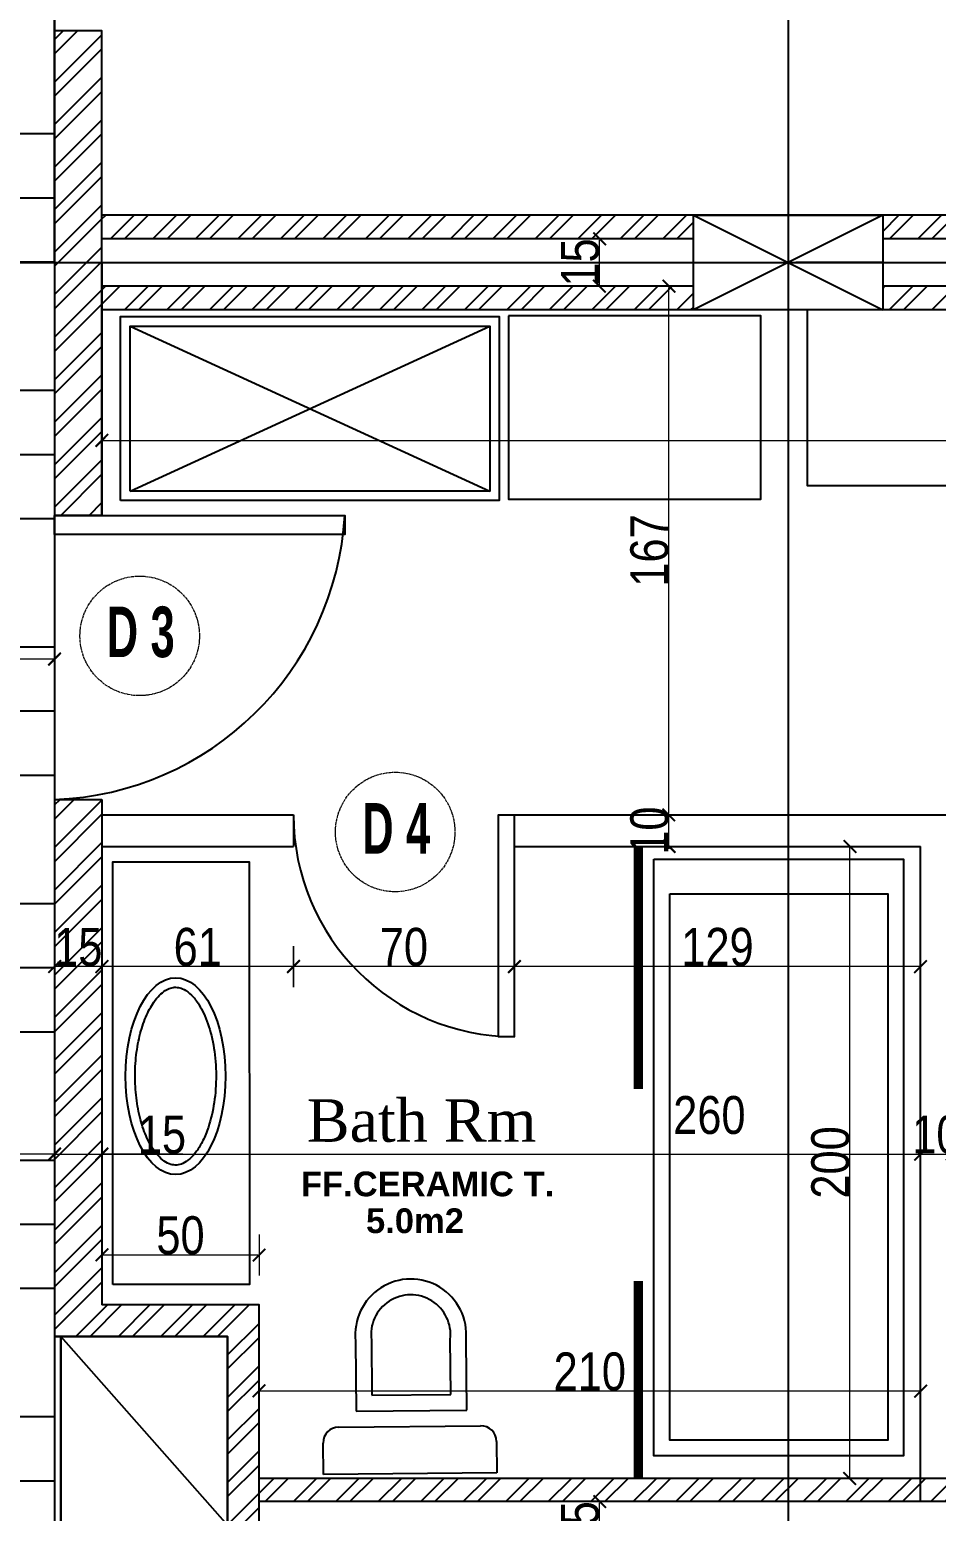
# Model space of a CAD drawing. Extents: x 250879 to 348495, y -51522 to -9360.
# Drawn here: x 284588.7 to 284876.1, y -17525.4 to -17056.1 of the extents above; entities that cross this region are included whole.
import ezdxf

# ---------------------------------------------------------------- set-up
doc = ezdxf.new("R2010")
doc.units = 0
doc.linetypes.add('CENTER2', pattern=[1.125, 0.75, -0.125, 0.125, -0.125])
doc.layers.get('DEFPOINTS').update_dxf_attribs({"color": 9, "linetype": 'CONTINUOUS'})
for name, color, linetype in [('AXIS', 1, 'CONTINUOUS'), ('COLUMN', 5, 'CONTINUOUS'), ('FURNITURE', 4, 'CONTINUOUS'), ('HATCH', 8, 'CONTINUOUS'), ('TEXT', 3, 'CONTINUOUS'), ('WALL', 7, 'CONTINUOUS')]:
    doc.layers.add(name, color=color, linetype=linetype)
doc.layers.add('AXIS CIRCLE', color=10, linetype='CENTER2', lineweight=20)
doc.layers.add('dimention', color=151, linetype='CONTINUOUS', lineweight=13)
doc.styles.add('DIMTEXT', font='ERASMD.TTF', dxfattribs={"width": 0.75})
doc.styles.add('style2', font='romantic.ttf', dxfattribs={"height": 50})
doc.styles.add('STYLE4', font='arialbd.ttf', dxfattribs={"height": 0.2})
doc.styles.add('yon', font='ARIALN.TTF')
doc.dimstyles.new('CM', dxfattribs={"dimscale": 0, "dimtxt": 12, "dimasz": 0.4, "dimexe": 50, "dimexo": 1000, "dimgap": 0.03, "dimtad": 1, "dimdec": 0, "dimzin": 0, "dimdsep": 46, "dimtxsty": 'yon', "dimblk": 'Ar thick3', "dimcen": 3, "dimdle": 8, "dimse1": 1, "dimse2": 1, "dimclrd": 8, "dimclre": 8, "dimclrt": 30, "dimadec": 0, "dimazin": 0, "dimtfac": 1, "dimtdec": 0, "dimtix": 1, "dimtmove": 1, "dimatfit": 3, "dimfxl": 50, "dimtolj": 1, "dimtzin": 0, "dimlwd": 9, "dimarcsym": 0})

# ---------------------------------------------------------------- blocks, each defined once
blk = doc.blocks.new('WC')
at = {"layer": 'FURNITURE'}
for p, q in [((0, 0), (0.55, 0)), ((0, -0.1), (0, 0)), ((0.55, 0), (0.55, -0.1)), ((0.5, -0.15), (0.05, -0.15)), ((0.0937, -0.2), (0.0937, -0.4221)), ((0.4437, -0.2), (0.0937, -0.2)), ((0.4437, -0.4221), (0.4437, -0.2)), ((0.1437, -0.25), (0.1437, -0.425)), ((0.3937, -0.25), (0.1437, -0.25)), ((0.3937, -0.425), (0.3937, -0.25))]:
    blk.add_line(p, q, dxfattribs=at)
for centre, radius, start, end in [((0.05, -0.1), 0.05, 180, 270), ((0.5, -0.1), 0.05, 270, 0), ((0.2687, -0.4409), 0.176, 173.8732, 6.1268), ((0.2687, -0.4409), 0.126, 172.7575, 7.2425)]:
    blk.add_arc(centre, radius, start, end, dxfattribs=at)
blk = doc.blocks.new('Ar thick3')
at = {"layer": 'dimention'}
blk.add_line((0, 16.2), (0, -16.2), dxfattribs=at)
at = {"layer": 'dimention', "const_width": 1.5}
blk.add_lwpolyline([(-5, -5.1), (5, 4.9)], dxfattribs=at)
blk = doc.blocks.new('*D995')
at = {"layer": 'DEFPOINTS', "color": 0, "linetype": 'Continuous', "transparency": 16777216}
for p in [(284596.6, -17396.63), (284611.6, -17394.66), (284611.6, -17412.25)]:
    blk.add_point(p, dxfattribs=at)
at = {"layer": 'WALL', "color": 8, "linetype": 'Continuous', "lineweight": 9, "transparency": 16777216}
for p, q in [((284597, -17412.25), (284611.2, -17412.25)), ((284637.28, -17412.25), (284611.6, -17412.25))]:
    blk.add_line(p, q, dxfattribs=at)
at = {"layer": 'WALL', "color": 8, "linetype": 'Continuous', "lineweight": 9, "transparency": 16777216, "xscale": 0.4, "yscale": 0.4, "zscale": 0.4, "rotation": 180}
blk.add_blockref('Ar thick3', (284596.6, -17412.25), dxfattribs=at)
at = {"layer": 'WALL', "color": 8, "linetype": 'Continuous', "lineweight": 9, "transparency": 16777216, "xscale": 0.4, "yscale": 0.4, "zscale": 0.4}
blk.add_blockref('Ar thick3', (284611.6, -17412.25), dxfattribs=at)
at = {"layer": 'WALL', "color": 30, "linetype": 'Continuous', "transparency": 16777216, "insert": (284630.63, -17406.1), "char_height": 12, "attachment_point": 5, "style": 'yon'}
blk.add_mtext('\\A1;15', dxfattribs=at)
blk = doc.blocks.new('*D996')
at = {"layer": 'DEFPOINTS', "color": 0, "linetype": 'Continuous', "transparency": 16777216}
for p in [(284871.12, -17389.57), (284611.6, -17394.66), (284871.12, -17412.25)]:
    blk.add_point(p, dxfattribs=at)
at = {"layer": 'WALL', "color": 8, "linetype": 'Continuous', "lineweight": 9, "transparency": 16777216}
blk.add_line((284612, -17412.25), (284870.72, -17412.25), dxfattribs=at)
at = {"layer": 'WALL', "color": 8, "linetype": 'Continuous', "lineweight": 9, "transparency": 16777216, "xscale": 0.4, "yscale": 0.4, "zscale": 0.4, "rotation": 180}
blk.add_blockref('Ar thick3', (284611.6, -17412.25), dxfattribs=at)
at = {"layer": 'WALL', "color": 8, "linetype": 'Continuous', "lineweight": 9, "transparency": 16777216, "xscale": 0.4, "yscale": 0.4, "zscale": 0.4}
blk.add_blockref('Ar thick3', (284871.12, -17412.25), dxfattribs=at)
at = {"layer": 'WALL', "color": 30, "linetype": 'Continuous', "transparency": 16777216, "insert": (284804.16, -17399.94), "char_height": 12, "attachment_point": 5, "style": 'yon'}
blk.add_mtext('\\A1;260', dxfattribs=at)
blk = doc.blocks.new('*D997')
at = {"layer": 'DEFPOINTS', "color": 0, "linetype": 'Continuous', "transparency": 16777216}
for p in [(284871.12, -17389.57), (284881.12, -17389.57), (284881.12, -17412.25)]:
    blk.add_point(p, dxfattribs=at)
at = {"layer": 'WALL', "color": 8, "linetype": 'Continuous', "lineweight": 9, "transparency": 16777216}
for p, q in [((284870.72, -17412.25), (284870.32, -17412.25)), ((284871.12, -17412.25), (284881.12, -17412.25)), ((284881.52, -17412.25), (284881.92, -17412.25))]:
    blk.add_line(p, q, dxfattribs=at)
at = {"layer": 'WALL', "color": 8, "linetype": 'Continuous', "lineweight": 9, "transparency": 16777216, "xscale": 0.4, "yscale": 0.4, "zscale": 0.4}
blk.add_blockref('Ar thick3', (284871.12, -17412.25), dxfattribs=at)
at = {"layer": 'WALL', "color": 8, "linetype": 'Continuous', "lineweight": 9, "transparency": 16777216, "xscale": 0.4, "yscale": 0.4, "zscale": 0.4, "rotation": 180}
blk.add_blockref('Ar thick3', (284881.12, -17412.25), dxfattribs=at)
at = {"layer": 'WALL', "color": 30, "linetype": 'Continuous', "transparency": 16777216, "insert": (284876.12, -17406.1), "char_height": 12, "attachment_point": 5, "style": 'yon'}
blk.add_mtext('\\A1;10', dxfattribs=at)
blk = doc.blocks.new('COLUMN')
at = {"layer": 'AXIS'}
for p, q in [((236924.7, -9644.26), (236984.7, -9674.26)), ((236984.7, -9644.26), (236924.7, -9674.26))]:
    blk.add_line(p, q, dxfattribs=at)
at = {"layer": 'COLUMN'}
blk.add_lwpolyline([(236924.7, -9644.26), (236984.7, -9644.26), (236984.7, -9674.26), (236924.7, -9674.26)], close=True, dxfattribs=at)
blk = doc.blocks.new('*D991')
at = {"layer": 'DEFPOINTS', "color": 0, "linetype": 'Continuous', "transparency": 16777216}
for p in [(284421.33, -17412.25), (284421.33, -17412.25), (284596.6, -17412.25)]:
    blk.add_point(p, dxfattribs=at)
at = {"layer": 'WALL', "color": 8, "linetype": 'Continuous', "lineweight": 9, "transparency": 16777216}
blk.add_line((284596.2, -17412.25), (284421.73, -17412.25), dxfattribs=at)
at = {"layer": 'WALL', "color": 8, "linetype": 'Continuous', "lineweight": 9, "transparency": 16777216, "xscale": 0.4, "yscale": 0.4, "zscale": 0.4, "rotation": 180}
blk.add_blockref('Ar thick3', (284421.33, -17412.25), dxfattribs=at)
at = {"layer": 'WALL', "color": 8, "linetype": 'Continuous', "lineweight": 9, "transparency": 16777216, "xscale": 0.4, "yscale": 0.4, "zscale": 0.4}
blk.add_blockref('Ar thick3', (284596.6, -17412.25), dxfattribs=at)
at = {"layer": 'WALL', "color": 30, "linetype": 'Continuous', "transparency": 16777216, "insert": (284508.96, -17406.1), "char_height": 12, "attachment_point": 5, "style": 'yon'}
blk.add_mtext('\\A1;175', dxfattribs=at)
blk = doc.blocks.new('*D1004')
at = {"layer": 'DEFPOINTS', "color": 0, "linetype": 'Continuous', "transparency": 16777216}
for p in [(284611.6, -17167.43), (285346.6, -17186.21), (285346.6, -17190.45)]:
    blk.add_point(p, dxfattribs=at)
at = {"layer": 'WALL', "color": 8, "linetype": 'Continuous', "lineweight": 9, "transparency": 16777216}
blk.add_line((284612, -17186.21), (285346.2, -17186.21), dxfattribs=at)
at = {"layer": 'WALL', "color": 8, "linetype": 'Continuous', "lineweight": 9, "transparency": 16777216, "xscale": 0.4, "yscale": 0.4, "zscale": 0.4, "rotation": 180}
blk.add_blockref('Ar thick3', (284611.6, -17186.21), dxfattribs=at)
at = {"layer": 'WALL', "color": 8, "linetype": 'Continuous', "lineweight": 9, "transparency": 16777216, "xscale": 0.4, "yscale": 0.4, "zscale": 0.4}
blk.add_blockref('Ar thick3', (285346.6, -17186.21), dxfattribs=at)
at = {"layer": 'WALL', "color": 30, "linetype": 'Continuous', "transparency": 16777216, "insert": (284979.1, -17180.06), "char_height": 12, "attachment_point": 5, "style": 'yon'}
blk.add_mtext('\\A1;735', dxfattribs=at)
blk = doc.blocks.new('*D1020')
at = {"layer": 'DEFPOINTS', "color": 0, "linetype": 'Continuous', "transparency": 16777216}
for p in [(284742.33, -17314.78), (284871.12, -17314.78), (284742.33, -17352.84)]:
    blk.add_point(p, dxfattribs=at)
at = {"layer": 'WALL', "color": 8, "linetype": 'Continuous', "lineweight": 9, "transparency": 16777216}
blk.add_line((284870.72, -17352.84), (284742.73, -17352.84), dxfattribs=at)
at = {"layer": 'WALL', "color": 8, "linetype": 'Continuous', "lineweight": 9, "transparency": 16777216, "xscale": 0.4, "yscale": 0.4, "zscale": 0.4, "rotation": 180}
blk.add_blockref('Ar thick3', (284742.33, -17352.84), dxfattribs=at)
at = {"layer": 'WALL', "color": 8, "linetype": 'Continuous', "lineweight": 9, "transparency": 16777216, "xscale": 0.4, "yscale": 0.4, "zscale": 0.4}
blk.add_blockref('Ar thick3', (284871.12, -17352.84), dxfattribs=at)
at = {"layer": 'WALL', "color": 30, "linetype": 'Continuous', "transparency": 16777216, "insert": (284806.73, -17346.68), "char_height": 12, "attachment_point": 5, "style": 'yon'}
blk.add_mtext('\\A1;129', dxfattribs=at)
blk = doc.blocks.new('*D1021')
at = {"layer": 'DEFPOINTS', "color": 0, "linetype": 'Continuous', "transparency": 16777216}
for p in [(284672.33, -17314.78), (284742.33, -17314.78), (284672.33, -17352.84)]:
    blk.add_point(p, dxfattribs=at)
at = {"layer": 'WALL', "color": 8, "linetype": 'Continuous', "lineweight": 9, "transparency": 16777216}
blk.add_line((284741.93, -17352.84), (284672.73, -17352.84), dxfattribs=at)
at = {"layer": 'WALL', "color": 8, "linetype": 'Continuous', "lineweight": 9, "transparency": 16777216, "xscale": 0.4, "yscale": 0.4, "zscale": 0.4, "rotation": 180}
blk.add_blockref('Ar thick3', (284672.33, -17352.84), dxfattribs=at)
at = {"layer": 'WALL', "color": 8, "linetype": 'Continuous', "lineweight": 9, "transparency": 16777216, "xscale": 0.4, "yscale": 0.4, "zscale": 0.4}
blk.add_blockref('Ar thick3', (284742.33, -17352.84), dxfattribs=at)
at = {"layer": 'WALL', "color": 30, "linetype": 'Continuous', "transparency": 16777216, "insert": (284707.33, -17346.68), "char_height": 12, "attachment_point": 5, "style": 'yon'}
blk.add_mtext('\\A1;70', dxfattribs=at)
blk = doc.blocks.new('*D1022')
at = {"layer": 'DEFPOINTS', "color": 0, "linetype": 'Continuous', "transparency": 16777216}
for p in [(284672.33, -17314.78), (284611.6, -17343.36), (284611.6, -17352.84)]:
    blk.add_point(p, dxfattribs=at)
at = {"layer": 'WALL', "color": 8, "linetype": 'Continuous', "lineweight": 9, "transparency": 16777216}
blk.add_line((284671.93, -17352.84), (284612, -17352.84), dxfattribs=at)
at = {"layer": 'WALL', "color": 8, "linetype": 'Continuous', "lineweight": 9, "transparency": 16777216, "xscale": 0.4, "yscale": 0.4, "zscale": 0.4, "rotation": 180}
blk.add_blockref('Ar thick3', (284611.6, -17352.84), dxfattribs=at)
at = {"layer": 'WALL', "color": 8, "linetype": 'Continuous', "lineweight": 9, "transparency": 16777216, "xscale": 0.4, "yscale": 0.4, "zscale": 0.4}
blk.add_blockref('Ar thick3', (284672.33, -17352.84), dxfattribs=at)
at = {"layer": 'WALL', "color": 30, "linetype": 'Continuous', "transparency": 16777216, "insert": (284641.97, -17346.68), "char_height": 12, "attachment_point": 5, "style": 'yon'}
blk.add_mtext('\\A1;61', dxfattribs=at)
blk = doc.blocks.new('*D1023')
at = {"layer": 'DEFPOINTS', "color": 0, "linetype": 'Continuous', "transparency": 16777216}
for p in [(284596.6, -17343.36), (284611.6, -17343.36), (284596.6, -17352.84)]:
    blk.add_point(p, dxfattribs=at)
at = {"layer": 'WALL', "color": 8, "linetype": 'Continuous', "lineweight": 9, "transparency": 16777216}
blk.add_line((284611.2, -17352.84), (284597, -17352.84), dxfattribs=at)
at = {"layer": 'WALL', "color": 8, "linetype": 'Continuous', "lineweight": 9, "transparency": 16777216, "xscale": 0.4, "yscale": 0.4, "zscale": 0.4, "rotation": 180}
blk.add_blockref('Ar thick3', (284596.6, -17352.84), dxfattribs=at)
at = {"layer": 'WALL', "color": 8, "linetype": 'Continuous', "lineweight": 9, "transparency": 16777216, "xscale": 0.4, "yscale": 0.4, "zscale": 0.4}
blk.add_blockref('Ar thick3', (284611.6, -17352.84), dxfattribs=at)
at = {"layer": 'WALL', "color": 30, "linetype": 'Continuous', "transparency": 16777216, "insert": (284604.1, -17346.68), "char_height": 12, "attachment_point": 5, "style": 'yon'}
blk.add_mtext('\\A1;15', dxfattribs=at)
blk = doc.blocks.new('*D1028')
at = {"layer": 'DEFPOINTS', "color": 0, "linetype": 'Continuous', "transparency": 16777216}
for p in [(284767.59, -17522.32), (284769.35, -17522.32), (284745.59, -17537.32)]:
    blk.add_point(p, dxfattribs=at)
at = {"layer": 'WALL', "color": 8, "linetype": 'Continuous', "lineweight": 9, "transparency": 16777216}
blk.add_line((284769.35, -17536.92), (284769.35, -17522.72), dxfattribs=at)
at = {"layer": 'WALL', "color": 8, "linetype": 'Continuous', "lineweight": 9, "transparency": 16777216, "xscale": 0.4, "yscale": 0.4, "zscale": 0.4}
for p, rotation in [((284769.35, -17522.32), 90), ((284769.35, -17537.32), 270)]:
    blk.add_blockref('Ar thick3', p, dxfattribs=dict(at, rotation=rotation))
at = {"layer": 'WALL', "color": 30, "linetype": 'Continuous', "transparency": 16777216, "insert": (284763.19, -17529.82), "char_height": 12, "attachment_point": 5, "rotation": 90, "style": 'yon'}
blk.add_mtext('\\A1;15', dxfattribs=at)
blk = doc.blocks.new('*D1029')
at = {"layer": 'DEFPOINTS', "color": 0, "linetype": 'Continuous', "transparency": 16777216}
for p in [(284786.95, -17304.78), (284791.35, -17304.78), (284786.95, -17314.78)]:
    blk.add_point(p, dxfattribs=at)
at = {"layer": 'WALL', "color": 8, "linetype": 'Continuous', "lineweight": 9, "transparency": 16777216}
for p, q in [((284791.35, -17304.38), (284791.35, -17303.98)), ((284791.35, -17314.78), (284791.35, -17304.78)), ((284791.35, -17315.18), (284791.35, -17315.58))]:
    blk.add_line(p, q, dxfattribs=at)
at = {"layer": 'WALL', "color": 8, "linetype": 'Continuous', "lineweight": 9, "transparency": 16777216, "xscale": 0.4, "yscale": 0.4, "zscale": 0.4}
for p, rotation in [((284791.35, -17304.78), 270), ((284791.35, -17314.78), 90)]:
    blk.add_blockref('Ar thick3', p, dxfattribs=dict(at, rotation=rotation))
at = {"layer": 'WALL', "color": 30, "linetype": 'Continuous', "transparency": 16777216, "insert": (284785.19, -17309.78), "char_height": 12, "attachment_point": 5, "rotation": 90, "style": 'yon'}
blk.add_mtext('\\A1;10', dxfattribs=at)
blk = doc.blocks.new('*D1030')
at = {"layer": 'DEFPOINTS', "color": 0, "linetype": 'Continuous', "transparency": 16777216}
for p in [(284752.62, -17137.32), (284791.35, -17137.32), (284786.95, -17304.78)]:
    blk.add_point(p, dxfattribs=at)
at = {"layer": 'WALL', "color": 8, "linetype": 'Continuous', "lineweight": 9, "transparency": 16777216}
blk.add_line((284791.35, -17304.38), (284791.35, -17137.72), dxfattribs=at)
at = {"layer": 'WALL', "color": 8, "linetype": 'Continuous', "lineweight": 9, "transparency": 16777216, "xscale": 0.4, "yscale": 0.4, "zscale": 0.4}
for p, rotation in [((284791.35, -17137.32), 90), ((284791.35, -17304.78), 270)]:
    blk.add_blockref('Ar thick3', p, dxfattribs=dict(at, rotation=rotation))
at = {"layer": 'WALL', "color": 30, "linetype": 'Continuous', "transparency": 16777216, "insert": (284785.19, -17221.05), "char_height": 12, "attachment_point": 5, "rotation": 90, "style": 'yon'}
blk.add_mtext('\\A1;167', dxfattribs=at)
blk = doc.blocks.new('*D1031')
at = {"layer": 'DEFPOINTS', "color": 0, "linetype": 'Continuous', "transparency": 16777216}
for p in [(284752.62, -17122.32), (284769.35, -17122.32), (284752.62, -17137.32)]:
    blk.add_point(p, dxfattribs=at)
at = {"layer": 'WALL', "color": 8, "linetype": 'Continuous', "lineweight": 9, "transparency": 16777216}
blk.add_line((284769.35, -17136.92), (284769.35, -17122.72), dxfattribs=at)
at = {"layer": 'WALL', "color": 8, "linetype": 'Continuous', "lineweight": 9, "transparency": 16777216, "xscale": 0.4, "yscale": 0.4, "zscale": 0.4}
for p, rotation in [((284769.35, -17122.32), 90), ((284769.35, -17137.32), 270)]:
    blk.add_blockref('Ar thick3', p, dxfattribs=dict(at, rotation=rotation))
at = {"layer": 'WALL', "color": 30, "linetype": 'Continuous', "transparency": 16777216, "insert": (284763.19, -17129.82), "char_height": 12, "attachment_point": 5, "rotation": 90, "style": 'yon'}
blk.add_mtext('\\A1;15', dxfattribs=at)
blk = doc.blocks.new('*D1037')
at = {"layer": 'DEFPOINTS', "color": 0, "linetype": 'Continuous', "transparency": 16777216}
for p in [(284567.47, -17470.04), (284596.6, -17470.04), (284596.6, -17589.61)]:
    blk.add_point(p, dxfattribs=at)
at = {"layer": 'WALL', "color": 8, "linetype": 'Continuous', "lineweight": 9, "transparency": 16777216}
blk.add_line((284567.47, -17589.21), (284567.47, -17470.44), dxfattribs=at)
at = {"layer": 'WALL', "color": 8, "linetype": 'Continuous', "lineweight": 9, "transparency": 16777216, "xscale": 0.4, "yscale": 0.4, "zscale": 0.4}
for p, rotation in [((284567.47, -17470.04), 90), ((284567.47, -17589.61), 270)]:
    blk.add_blockref('Ar thick3', p, dxfattribs=dict(at, rotation=rotation))
at = {"layer": 'WALL', "color": 30, "linetype": 'Continuous', "transparency": 16777216, "insert": (284561.31, -17529.82), "char_height": 12, "attachment_point": 5, "rotation": 90, "style": 'yon'}
blk.add_mtext('\\A1;120', dxfattribs=at)
blk = doc.blocks.new('*D1038')
at = {"layer": 'DEFPOINTS', "color": 0, "linetype": 'Continuous', "transparency": 16777216}
for p in [(284567.47, -17299.93), (284596.6, -17299.93), (284596.6, -17470.04)]:
    blk.add_point(p, dxfattribs=at)
at = {"layer": 'WALL', "color": 8, "linetype": 'Continuous', "lineweight": 9, "transparency": 16777216}
blk.add_line((284567.47, -17469.64), (284567.47, -17300.33), dxfattribs=at)
at = {"layer": 'WALL', "color": 8, "linetype": 'Continuous', "lineweight": 9, "transparency": 16777216, "xscale": 0.4, "yscale": 0.4, "zscale": 0.4}
for p, rotation in [((284567.47, -17299.93), 90), ((284567.47, -17470.04), 270)]:
    blk.add_blockref('Ar thick3', p, dxfattribs=dict(at, rotation=rotation))
at = {"layer": 'WALL', "color": 30, "linetype": 'Continuous', "transparency": 16777216, "insert": (284561.31, -17384.98), "char_height": 12, "attachment_point": 5, "rotation": 90, "style": 'yon'}
blk.add_mtext('\\A1;170', dxfattribs=at)
blk = doc.blocks.new('*D1039')
at = {"layer": 'DEFPOINTS', "color": 0, "linetype": 'Continuous', "transparency": 16777216}
for p in [(284567.47, -17209.93), (284596.6, -17209.93), (284596.6, -17299.93)]:
    blk.add_point(p, dxfattribs=at)
at = {"layer": 'WALL', "color": 8, "linetype": 'Continuous', "lineweight": 9, "transparency": 16777216}
blk.add_line((284567.47, -17299.53), (284567.47, -17210.33), dxfattribs=at)
at = {"layer": 'WALL', "color": 8, "linetype": 'Continuous', "lineweight": 9, "transparency": 16777216, "xscale": 0.4, "yscale": 0.4, "zscale": 0.4}
for p, rotation in [((284567.47, -17209.93), 90), ((284567.47, -17299.93), 270)]:
    blk.add_blockref('Ar thick3', p, dxfattribs=dict(at, rotation=rotation))
at = {"layer": 'WALL', "color": 30, "linetype": 'Continuous', "transparency": 16777216, "insert": (284561.31, -17254.93), "char_height": 12, "attachment_point": 5, "rotation": 90, "style": 'yon'}
blk.add_mtext('\\A1;90', dxfattribs=at)
blk = doc.blocks.new('*D1040')
at = {"layer": 'DEFPOINTS', "color": 0, "linetype": 'Continuous', "transparency": 16777216}
for p in [(284567.47, -17129.82), (284568.71, -17129.82), (284596.6, -17209.93)]:
    blk.add_point(p, dxfattribs=at)
at = {"layer": 'WALL', "color": 8, "linetype": 'Continuous', "lineweight": 9, "transparency": 16777216}
blk.add_line((284567.47, -17209.53), (284567.47, -17130.22), dxfattribs=at)
at = {"layer": 'WALL', "color": 8, "linetype": 'Continuous', "lineweight": 9, "transparency": 16777216, "xscale": 0.4, "yscale": 0.4, "zscale": 0.4}
for p, rotation in [((284567.47, -17129.82), 90), ((284567.47, -17209.93), 270)]:
    blk.add_blockref('Ar thick3', p, dxfattribs=dict(at, rotation=rotation))
at = {"layer": 'WALL', "color": 30, "linetype": 'Continuous', "transparency": 16777216, "insert": (284561.31, -17169.88), "char_height": 12, "attachment_point": 5, "rotation": 90, "style": 'yon'}
blk.add_mtext('\\A1;80', dxfattribs=at)
blk = doc.blocks.new('*D1088')
at = {"layer": 'DEFPOINTS', "color": 0, "linetype": 'Continuous', "transparency": 16777216}
for p in [(284596.6, -17255.39), (284421.33, -17287.54), (284596.6, -17314.61)]:
    blk.add_point(p, dxfattribs=at)
at = {"layer": 'WALL', "color": 8, "linetype": 'Continuous', "lineweight": 9, "transparency": 16777216}
blk.add_line((284421.73, -17255.39), (284596.2, -17255.39), dxfattribs=at)
at = {"layer": 'WALL', "color": 8, "linetype": 'Continuous', "lineweight": 9, "transparency": 16777216, "xscale": 0.4, "yscale": 0.4, "zscale": 0.4, "rotation": 180}
blk.add_blockref('Ar thick3', (284421.33, -17255.39), dxfattribs=at)
at = {"layer": 'WALL', "color": 8, "linetype": 'Continuous', "lineweight": 9, "transparency": 16777216, "xscale": 0.4, "yscale": 0.4, "zscale": 0.4}
blk.add_blockref('Ar thick3', (284596.6, -17255.39), dxfattribs=at)
at = {"layer": 'WALL', "color": 30, "linetype": 'Continuous', "transparency": 16777216, "insert": (284508.96, -17249.24), "char_height": 12, "attachment_point": 5, "style": 'yon'}
blk.add_mtext('\\A1;175', dxfattribs=at)
blk = doc.blocks.new('*D1479')
at = {"layer": 'DEFPOINTS', "color": 0, "linetype": 'Continuous', "transparency": 16777216}
for p in [(284848.71, -17314.78), (284849.76, -17314.78), (284838, -17514.99)]:
    blk.add_point(p, dxfattribs=at)
at = {"layer": 'WALL', "color": 8, "linetype": 'Continuous', "lineweight": 9, "transparency": 16777216}
blk.add_line((284848.71, -17514.59), (284848.71, -17315.18), dxfattribs=at)
at = {"layer": 'WALL', "color": 8, "linetype": 'Continuous', "lineweight": 9, "transparency": 16777216, "xscale": 0.4, "yscale": 0.4, "zscale": 0.4}
for p, rotation in [((284848.71, -17314.78), 90), ((284848.71, -17514.99), 270)]:
    blk.add_blockref('Ar thick3', p, dxfattribs=dict(at, rotation=rotation))
at = {"layer": 'WALL', "color": 30, "linetype": 'Continuous', "transparency": 16777216, "insert": (284842.55, -17414.88), "char_height": 12, "attachment_point": 5, "rotation": 90, "style": 'yon'}
blk.add_mtext('\\A1;200', dxfattribs=at)
blk = doc.blocks.new('*D1480')
at = {"layer": 'DEFPOINTS', "color": 0, "linetype": 'Continuous', "transparency": 16777216}
for p in [(284661.4, -17487.3), (284661.4, -17487.3), (284871.12, -17487.3)]:
    blk.add_point(p, dxfattribs=at)
at = {"layer": 'WALL', "color": 8, "linetype": 'Continuous', "lineweight": 9, "transparency": 16777216}
blk.add_line((284870.72, -17487.3), (284661.8, -17487.3), dxfattribs=at)
at = {"layer": 'WALL', "color": 8, "linetype": 'Continuous', "lineweight": 9, "transparency": 16777216, "xscale": 0.4, "yscale": 0.4, "zscale": 0.4, "rotation": 180}
blk.add_blockref('Ar thick3', (284661.4, -17487.3), dxfattribs=at)
at = {"layer": 'WALL', "color": 8, "linetype": 'Continuous', "lineweight": 9, "transparency": 16777216, "xscale": 0.4, "yscale": 0.4, "zscale": 0.4}
blk.add_blockref('Ar thick3', (284871.12, -17487.3), dxfattribs=at)
at = {"layer": 'WALL', "color": 30, "linetype": 'Continuous', "transparency": 16777216, "insert": (284766.26, -17481.15), "char_height": 12, "attachment_point": 5, "style": 'yon'}
blk.add_mtext('\\A1;210', dxfattribs=at)
blk = doc.blocks.new('*D1481')
at = {"layer": 'DEFPOINTS', "color": 0, "linetype": 'Continuous', "transparency": 16777216}
for p in [(284661.4, -17444.18), (284611.6, -17460.04), (284661.4, -17460.04)]:
    blk.add_point(p, dxfattribs=at)
at = {"layer": 'WALL', "color": 8, "linetype": 'Continuous', "lineweight": 9, "transparency": 16777216}
blk.add_line((284612, -17444.18), (284661, -17444.18), dxfattribs=at)
at = {"layer": 'WALL', "color": 8, "linetype": 'Continuous', "lineweight": 9, "transparency": 16777216, "xscale": 0.4, "yscale": 0.4, "zscale": 0.4, "rotation": 180}
blk.add_blockref('Ar thick3', (284611.6, -17444.18), dxfattribs=at)
at = {"layer": 'WALL', "color": 8, "linetype": 'Continuous', "lineweight": 9, "transparency": 16777216, "xscale": 0.4, "yscale": 0.4, "zscale": 0.4}
blk.add_blockref('Ar thick3', (284661.4, -17444.18), dxfattribs=at)
at = {"layer": 'WALL', "color": 30, "linetype": 'Continuous', "transparency": 16777216, "insert": (284636.5, -17438.02), "char_height": 12, "attachment_point": 5, "style": 'yon'}
blk.add_mtext('\\A1;50', dxfattribs=at)

msp = doc.modelspace()

# ---------------------------------------------------------------- hatches: boundary and pattern name
at = {"layer": 'AXIS'}
h = msp.add_hatch(dxfattribs=at)
h.set_pattern_fill('ANSI32', color=256, style=0)
h.paths.add_polyline_path([(284611.60055, -17056.44556), (284596.60055, -17056.44556), (284596.60055, -17129.82389), (284611.60055, -17129.82389)])
h.paths.add_polyline_path([(284611.60055, -17129.82389), (284596.60055, -17129.82389), (284596.60055, -17209.92693), (284611.60055, -17209.92693)])
h = msp.add_hatch(dxfattribs=at)
h.set_pattern_fill('ANSI32', color=256, style=0)
h.paths.add_polyline_path([(285239.60055, -17137.32389), (284859.12367, -17137.32389), (284859.12367, -17144.82389), (284946.11902, -17144.82389), (285239.60055, -17144.82389)])
h.paths.add_polyline_path([(285239.60055, -17114.82389), (284859.12367, -17114.82389), (284859.12367, -17122.32389), (285239.60055, -17122.32389)])
h.paths.add_polyline_path([(285346.60055, -17114.82389), (285299.60055, -17114.82389), (285299.60055, -17122.32389), (285346.60055, -17122.32389)])
h.paths.add_polyline_path([(285346.60055, -17137.32389), (285299.60055, -17137.32389), (285299.60055, -17144.82389), (285346.60055, -17144.82389)])
h.paths.add_polyline_path([(284799.12367, -17137.32389), (284611.60055, -17137.32389), (284611.60055, -17144.82389), (284799.12367, -17144.82389)])
h.paths.add_polyline_path([(284799.12367, -17114.82389), (284611.60055, -17114.82389), (284611.60055, -17122.32389), (284799.12367, -17122.32389)])
h = msp.add_hatch(dxfattribs=at)
h.set_pattern_fill('ANSI32', color=256, style=0)
h.paths.add_polyline_path([(285239.60055, -17514.98848), (284859.12367, -17514.98848), (284859.12367, -17522.32389), (285239.60055, -17522.32389)])
h.paths.add_polyline_path([(284859.12367, -17514.98848), (284849.12367, -17514.98848), (284849.12367, -17522.32389), (284859.12367, -17522.32389)])
h.paths.add_polyline_path([(284849.12367, -17514.98848), (284829.12367, -17514.98848), (284829.12367, -17522.32389), (284849.12367, -17522.32389)])
h.paths.add_polyline_path([(284829.12367, -17514.98848), (284661.39856, -17514.98848), (284661.39856, -17522.32389), (284829.12367, -17522.32389)])
h.paths.add_polyline_path([(284829.12367, -17537.32389), (284661.39856, -17537.32389), (284661.39856, -17544.98848), (284829.12367, -17544.98848)])
h.paths.add_polyline_path([(285239.60055, -17537.32389), (284829.12367, -17537.32389), (284829.12367, -17544.98848), (285239.60055, -17544.98848)])
h.paths.add_polyline_path([(285434.23185, -17534.98848), (285323.69858, -17534.98848), (285323.69858, -17544.98848), (285435.34115, -17544.98848)])
h.paths.add_polyline_path([(284661.39856, -17460.0354), (284611.60055, -17460.0354), (284611.60055, -17310.78), (284611.60055, -17299.92693), (284596.60055, -17299.92693), (284596.60055, -17470.0354), (284651.42666, -17470.0354), (284651.42666, -17529.98848), (284661.39856, -17529.98848)])
h.paths.add_polyline_path([(284661.39856, -17529.98848), (284651.42666, -17529.98848), (284651.42666, -17589.61238), (284598.60055, -17589.61238), (284596.60055, -17589.61238), (284596.60055, -17764.86779), (284611.60055, -17764.86779), (284611.60055, -17599.62311), (284661.39856, -17599.65871)])
h.paths.add_polyline_path([(284594.47845, -17337.5525), (284613.72265, -17337.5525), (284613.72265, -17355.80625), (284594.47845, -17355.80625)], flags=9)
h.paths.add_polyline_path([(284646.84371, -17562.3787), (284665.9815, -17562.3787), (284665.9815, -17580.63245), (284646.84371, -17580.63245)], flags=9)
at = {"layer": 'HATCH', "linetype": 'ByBlock', "ltscale": 3}
h = msp.add_hatch(dxfattribs=at)
h.set_pattern_fill('AR-HBONE', color=256, scale=0.2, angle=45, style=0)
h.paths.add_polyline_path([(284421.32787, -17003.1407), (284596.60055, -17003.1407), (284596.60055, -18056.21642), (284421.32787, -18056.21642)])

# ---------------------------------------------------------------- linework, layer by layer
at = {"layer": 'AXIS'}
for p, q in [((284829.12367, -17003.1407), (284829.12367, -18291.87513)), ((284317.02343, -17129.82389), (284859.12367, -17129.82389)), ((284317.02343, -17129.82389), (285635.13818, -17129.82389))]:
    msp.add_line(p, q, dxfattribs=at)
msp.add_lwpolyline([(284421.32787, -17003.1407), (284596.60055, -17003.1407), (284596.60055, -18056.21642), (284421.32787, -18056.21642)], close=True, dxfattribs=at)
at = {"layer": 'AXIS CIRCLE'}
for centre in [(284623.57331, -17248.08666), (284704.56759, -17310.21291)]:
    msp.add_circle(centre, 18.93611, dxfattribs=at)
at = {"layer": 'FURNITURE', "ltscale": 2}
for p, q in [((284620.53185, -17149.95282), (284734.53859, -17202.21579)), ((284620.53185, -17202.21579), (284734.53859, -17149.95282))]:
    msp.add_line(p, q, dxfattribs=at)
at = {"layer": 'FURNITURE'}
msp.add_line((284596.60055, -17209.92693), (284688.5639, -17209.92693), dxfattribs=at)
at = {"layer": 'FURNITURE', "linetype": 'Continuous'}
msp.add_line((284598.60055, -17470.0354), (284651.42666, -17529.82389), dxfattribs=at)
at = {"layer": 'FURNITURE', "ltscale": 2}
for points in [[(284835.12779, -17144.82389), (284835.12779, -17200.45657), (284946.11902, -17200.45657), (284946.11902, -17144.82389)], [(284617.53185, -17205.21579), (284617.53185, -17146.95282), (284737.53859, -17146.95282), (284737.53859, -17205.21579)], [(284620.53185, -17202.21579), (284620.53185, -17149.95282), (284734.53859, -17149.95282), (284734.53859, -17202.21579)], [(284740.52639, -17146.76237), (284740.52639, -17204.74988), (284820.51867, -17204.74988), (284820.51867, -17146.76237)]]:
    msp.add_lwpolyline(points, close=True, dxfattribs=at)
at = {"layer": 'FURNITURE', "flags": 128}
msp.add_lwpolyline([(284596.60055, -17209.92693), (284688.5639, -17209.92693), (284688.5639, -17215.92693), (284596.60055, -17215.92693), (284596.60055, -17209.92693)], dxfattribs=at)
at = {"layer": 'FURNITURE', "linetype": 'Continuous', "flags": 128}
msp.add_lwpolyline([(284742.32965, -17304.78), (284742.32965, -17375.08531), (284737.32965, -17375.08531), (284737.32965, -17304.78), (284742.32965, -17304.78)], dxfattribs=at)
at = {"layer": 'FURNITURE', "linetype": 'Continuous'}
for points in [[(284786.603, -17318.79349), (284865.68319, -17318.79349), (284865.68319, -17507.84066), (284786.603, -17507.84066)], [(284615.06838, -17453.5354), (284615.06838, -17319.66667), (284658.27124, -17319.66667), (284658.42666, -17453.5354)], [(284791.603, -17329.79349), (284860.68319, -17329.79349), (284860.68319, -17502.84066), (284791.603, -17502.84066)]]:
    msp.add_lwpolyline(points, close=True, dxfattribs=at)
at = {"layer": 'FURNITURE'}
msp.add_lwpolyline([(284596.60055, -17470.0354), (284596.60055, -17589.61238), (284598.60055, -17589.61238), (284598.60055, -17470.0354), (284596.60055, -17470.0354)], dxfattribs=at)
msp.add_arc((284593.11968, -17204.38536), 95.60496, 272.0865356, 356.6770907, dxfattribs=at)
at = {"layer": 'FURNITURE', "linetype": 'Continuous'}
msp.add_arc((284742.59081, -17304.82463), 70.26117, 179.9636059, 269.7870329, dxfattribs=at)
msp.add_arc((284742.59081, -17304.82463), 70.26117, 179.9636059, 269.7870329, dxfattribs=at)
msp.add_arc((284742.59081, -17304.82463), 70.26117, 179.9636059, 269.7870329, dxfattribs=at)
msp.add_ellipse((284634.94333, -17387.55702), major_axis=(0, 31.16348), ratio=0.508322875, dxfattribs=at)
msp.add_open_spline([(284634.94333, -17359.39354), (284634.42025, -17359.39354), (284633.89588, -17359.47282), (284632.80279, -17359.81518), (284632.23379, -17360.08022), (284631.05816, -17360.83578), (284630.45274, -17361.32677), (284629.24283, -17362.54677), (284628.6389, -17363.2754), (284627.13975, -17365.4326), (284626.27444, -17367.0244), (284624.74824, -17370.64703), (284624.08691, -17372.67696), (284623.03207, -17377.03005), (284622.63833, -17379.35284), (284622.15193, -17384.13155), (284622.0592, -17386.58718), (284622.18228, -17391.46523), (284622.39809, -17393.88737), (284623.12044, -17398.5337), (284623.6271, -17400.7576), (284624.88621, -17404.85239), (284625.639, -17406.72282), (284627.3119, -17409.97561), (284628.23233, -17411.35648), (284629.90011, -17413.28917), (284630.63731, -17413.95829), (284632.06796, -17414.95991), (284632.75854, -17415.29306), (284634.07305, -17415.68778), (284634.6981, -17415.75416), (284635.96386, -17415.6571), (284636.61035, -17415.49166), (284637.97591, -17414.86437), (284638.69312, -17414.39891), (284640.14837, -17413.12103), (284640.88429, -17412.30917), (284642.30562, -17410.35382), (284642.99071, -17409.21116), (284644.25722, -17406.6422), (284644.83874, -17405.21624), (284646.14078, -17401.3038), (284646.76278, -17398.66282), (284647.59083, -17393.10931), (284647.79716, -17390.19747), (284647.77049, -17384.38179), (284647.53748, -17381.4786), (284646.65922, -17375.95913), (284646.01367, -17373.34354), (284644.39227, -17368.65816), (284643.4155, -17366.5898), (284641.59416, -17363.69977), (284640.79426, -17362.69077), (284639.1919, -17361.09087), (284638.39186, -17360.50135), (284637.03171, -17359.78788), (284636.45752, -17359.58944), (284635.57867, -17359.42318), (284635.26094, -17359.39354), (284634.94333, -17359.39354)], degree=3, knots=[0, 0, 0, 0, 0.157881541, 0.157881541, 0.315763081, 0.315763081, 0.473644622, 0.473644622, 0.631526163, 0.631526163, 0.878741936, 0.878741936, 1.12595771, 1.12595771, 1.373173483, 1.373173483, 1.620389257, 1.620389257, 1.86760503, 1.86760503, 2.114820804, 2.114820804, 2.362036577, 2.362036577, 2.609252351, 2.609252351, 2.799686257, 2.799686257, 2.990120164, 2.990120164, 3.18055407, 3.18055407, 3.370987977, 3.370987977, 3.561421883, 3.561421883, 3.75185579, 3.75185579, 3.942289696, 3.942289696, 4.132723602, 4.132723602, 4.427067203, 4.427067203, 4.721410805, 4.721410805, 5.015754406, 5.015754406, 5.310098007, 5.310098007, 5.604441608, 5.604441608, 5.813524064, 5.813524064, 6.02260652, 6.02260652, 6.187319499, 6.187319499, 6.283185307, 6.283185307, 6.283185307, 6.283185307], dxfattribs=at)
at = {"layer": 'HATCH', "linetype": 'ByBlock', "ltscale": 3}
for p, q in [((284596.60055, -17129.82389), (284596.60055, -17003.1407)), ((284859.12367, -17129.82389), (284831.60055, -17129.82389))]:
    msp.add_line(p, q, dxfattribs=at)
at = {"layer": 'WALL', "ltscale": 3}
for p, q in [((284596.60055, -17122.32389), (284596.60055, -17038.86779)), ((284611.60055, -17129.82389), (284611.60055, -17056.44556)), ((285346.60055, -17114.82389), (284611.60055, -17114.82389)), ((284596.60055, -17122.32389), (284596.60055, -17209.92693)), ((284799.12367, -17122.32389), (284611.60055, -17122.32389)), ((285239.60055, -17122.32389), (284859.12367, -17122.32389)), ((284611.60055, -17129.82389), (284611.60055, -17209.92693)), ((284799.12367, -17137.32389), (284611.60055, -17137.32389)), ((285239.60055, -17137.32389), (284859.12367, -17137.32389)), ((285346.60055, -17144.82389), (284611.60055, -17144.82389)), ((284611.60055, -17209.92693), (284596.60055, -17209.92693)), ((284596.60055, -17299.92693), (284611.60055, -17299.92693)), ((284596.60055, -17299.92693), (284611.60055, -17299.92693)), ((284596.60055, -17299.92693), (284611.60055, -17299.92693)), ((284596.60055, -17299.92693), (284611.60055, -17299.92693)), ((284596.60055, -17299.92693), (284596.60055, -17802.14199)), ((284596.60055, -17299.92693), (284611.60055, -17299.92693)), ((284596.60055, -17299.92693), (284611.60055, -17299.92693)), ((284596.60055, -17299.92693), (284611.60055, -17299.92693)), ((284596.60055, -17299.92693), (284611.60055, -17299.92693)), ((284611.60055, -17299.92693), (284611.60055, -17453.5354)), ((284611.60055, -17304.78), (284611.60055, -17460.0354)), ((284611.60055, -17304.78), (284672.32965, -17304.78)), ((284742.32965, -17304.78), (284742.32965, -17319.78)), ((284742.32965, -17304.78), (284791.12367, -17304.78)), ((284742.32965, -17304.78), (284742.32965, -17319.78)), ((284742.32965, -17304.78), (284742.32965, -17319.78)), ((284773.13692, -17304.78), (284881.12367, -17304.78)), ((284596.60055, -17310.78), (284596.60055, -18056.21642)), ((284596.60055, -17310.78), (284596.60055, -17529.82389)), ((284611.60055, -17314.78), (284611.60055, -17460.0354)), ((284611.60055, -17314.78), (284672.32965, -17314.78)), ((284742.32965, -17314.78), (284871.12367, -17314.78)), ((284871.12367, -17522.32389), (284871.12367, -17314.78)), ((284813.60055, -17522.32389), (284661.42666, -17522.32389)), ((284813.60055, -17522.32389), (284661.42666, -17522.32389)), ((285239.60055, -17522.32389), (284661.42666, -17522.32389))]:
    msp.add_line(p, q, dxfattribs=at)
at = {"layer": 'WALL', "linetype": 'Continuous'}
for p, q in [((284596.60055, -17209.92693), (284611.60055, -17209.92693)), ((284672.32965, -17304.78), (284672.32965, -17314.78)), ((285299.60055, -17514.98848), (284661.39856, -17514.98848))]:
    msp.add_line(p, q, dxfattribs=at)
msp.add_lwpolyline([(284611.60055, -17122.32389), (284611.60055, -17122.32389), (284611.60055, -17056.44556), (284596.60055, -17056.44556), (284596.60055, -17122.32389)], dxfattribs=at)
for points in [[(284611.60055, -17056.44556), (284596.60055, -17056.44556), (284596.60055, -17209.92693), (284611.60055, -17209.92693)], [(284651.42666, -17470.0354), (284598.60055, -17470.0354), (284598.60055, -17589.61238), (284651.42666, -17589.61238)]]:
    msp.add_lwpolyline(points, close=True, dxfattribs=at)
at = {"layer": 'WALL', "linetype": 'Continuous', "const_width": 3}
for points in [[(284781.65344, -17314.78), (284781.65344, -17391.60046)], [(284781.65344, -17452.3876), (284781.65344, -17514.98848)]]:
    msp.add_lwpolyline(points, dxfattribs=at)
at = {"layer": 'WALL', "ltscale": 3}
for points in [[(284596.60055, -17460.0354), (284596.60055, -17470.0354), (284651.42666, -17470.0354), (284651.42666, -17589.61238), (284596.60055, -17589.61238), (284596.59305, -17599.61238)], [(284611.60055, -17599.62311), (284661.39856, -17599.65871), (284661.39856, -17460.0354), (284611.60055, -17460.0354)]]:
    msp.add_lwpolyline(points, dxfattribs=at)

# ---------------------------------------------------------------- block references
at = {"layer": 'FURNITURE', "xscale": 99.9999999999921, "yscale": 99.9999999999921, "zscale": 99.9999999999921, "rotation": 180.5476615297972}
msp.add_blockref('WC', (284736.79674, -17513.24485), dxfattribs=at)
at = {"layer": 'WALL', "linetype": 'Continuous'}
msp.add_blockref('COLUMN', (47874.42419, -7470.56737), dxfattribs=at)

# ---------------------------------------------------------------- texts
at = {"layer": 'TEXT'}
for s, insert, char_height, width, attachment_point, style in [('{\\fTechnicBold|b1|i0|c2|p2;\\T1.4;D3}', (284625.43151, -17246.93219), 16, 46.0839107, 5, 'DIMTEXT'), ('{\\fTechnicBold|b1|i0|c2|p2;\\T1.4;D4}', (284706.42579, -17309.05843), 16, 46.0839107, 5, 'DIMTEXT'), ('Bath Rm', (284676.55975, -17394.87133), 13.4456, 223.301869, 1, 'style2'), ('FF.CERAMIC T.', (284674.68068, -17425.71844), 7.84, 104.8667949, 7, 'STYLE4'), ('5.0m2', (284695.30454, -17437.37587), 7.84, 84.8667949, 7, 'STYLE4')]:
    msp.add_mtext(s, dxfattribs=dict(at, insert=insert, char_height=char_height, width=width, attachment_point=attachment_point, style=style))

# ---------------------------------------------------------------- dimensions: what is measured, and where the dimension line sits
at = {"layer": 'WALL', "linetype": 'Continuous'}
for base, p1, p2, picture, middle in [((284769.34733, -17122.32389), (284752.62221, -17137.32389), (284752.62221, -17122.32389), '*D1031', (284763.19046, -17129.82389)), ((284567.46912, -17129.82389), (284596.60055, -17209.92693), (284568.71317, -17129.82389), '*D1040', (284561.31225, -17169.87541)), ((284791.34733, -17137.32389), (284786.95061, -17304.78), (284752.62221, -17137.32389), '*D1030', (284785.19046, -17221.05194)), ((284567.46912, -17209.92693), (284596.60055, -17299.92693), (284596.60055, -17209.92693), '*D1039', (284561.31225, -17254.92693)), ((284567.46912, -17299.92693), (284596.60055, -17470.0354), (284596.60055, -17299.92693), '*D1038', (284561.31225, -17384.98116)), ((284791.34733, -17304.78), (284786.95061, -17314.78), (284786.95061, -17304.78), '*D1029', (284785.19046, -17309.78)), ((284848.70664, -17314.78), (284838.00133, -17514.98848), (284849.76347, -17314.78), '*D1479', (284842.54977, -17414.88424)), ((284567.46912, -17470.0354), (284596.60055, -17589.61238), (284596.60055, -17470.0354), '*D1037', (284561.31225, -17529.82389)), ((284769.34733, -17522.32389), (284745.59262, -17537.32389), (284767.59262, -17522.32389), '*D1028', (284763.19046, -17529.82389))]:
    dim = msp.add_linear_dim(base=base, p1=p1, p2=p2, angle=90, dimstyle='CM', override={"dimscale": 1}, dxfattribs=at)
    dim.commit()
    dim.dimension.update_dxf_attribs({"geometry": picture, "text_midpoint": middle})
for base, p1, p2, picture, middle in [((285346.60055, -17186.21198), (284611.60055, -17167.43288), (285346.60055, -17190.44711), '*D1004', (284979.10055, -17180.0551)), ((284596.60055, -17255.39401), (284421.32787, -17287.54186), (284596.60055, -17314.60726), '*D1088', (284508.96421, -17249.23714)), ((284611.60055, -17352.83625), (284672.32965, -17314.78), (284611.60055, -17343.35677), '*D1022', (284641.9651, -17346.67938)), ((284672.32965, -17352.83625), (284742.32965, -17314.78), (284672.32965, -17314.78), '*D1021', (284707.32965, -17346.67938)), ((284742.32965, -17352.83625), (284871.12367, -17314.78), (284742.32965, -17314.78), '*D1020', (284806.72666, -17346.67938)), ((284596.60055, -17352.83625), (284611.60055, -17343.35677), (284596.60055, -17343.35677), '*D1023', (284604.10055, -17346.67938)), ((284881.12367, -17412.25347), (284871.12367, -17389.56625), (284881.12367, -17389.56625), '*D997', (284876.12367, -17406.09659)), ((284421.32787, -17412.25347), (284596.60055, -17412.25347), (284421.32787, -17412.25347), '*D991', (284508.96421, -17406.09659)), ((284661.39856, -17444.17708), (284611.60055, -17460.0354), (284661.39856, -17460.0354), '*D1481', (284636.49955, -17438.02021)), ((284661.39856, -17487.30413), (284871.12367, -17487.30413), (284661.39856, -17487.30413), '*D1480', (284766.26111, -17481.14726))]:
    dim = msp.add_linear_dim(base=base, p1=p1, p2=p2, dimstyle='CM', override={"dimscale": 1}, dxfattribs=at)
    dim.commit()
    dim.dimension.update_dxf_attribs({"geometry": picture, "text_midpoint": middle})
for base, p1, p2, picture, middle in [((284871.12367, -17412.25347), (284611.60055, -17394.6577), (284871.12367, -17389.56625), '*D996', (284804.16378, -17406.09659)), ((284611.60055, -17412.25347), (284596.60055, -17396.62779), (284611.60055, -17394.6577), '*D995', (284630.63132, -17442.59962))]:
    dim = msp.add_linear_dim(base=base, p1=p1, p2=p2, dimstyle='CM', override={"dimscale": 1}, dxfattribs=at)
    dim.commit()
    dim.dimension.update_dxf_attribs({"geometry": picture, "text_midpoint": middle, "dimtype": 160})

doc.saveas('drawing.dxf')
